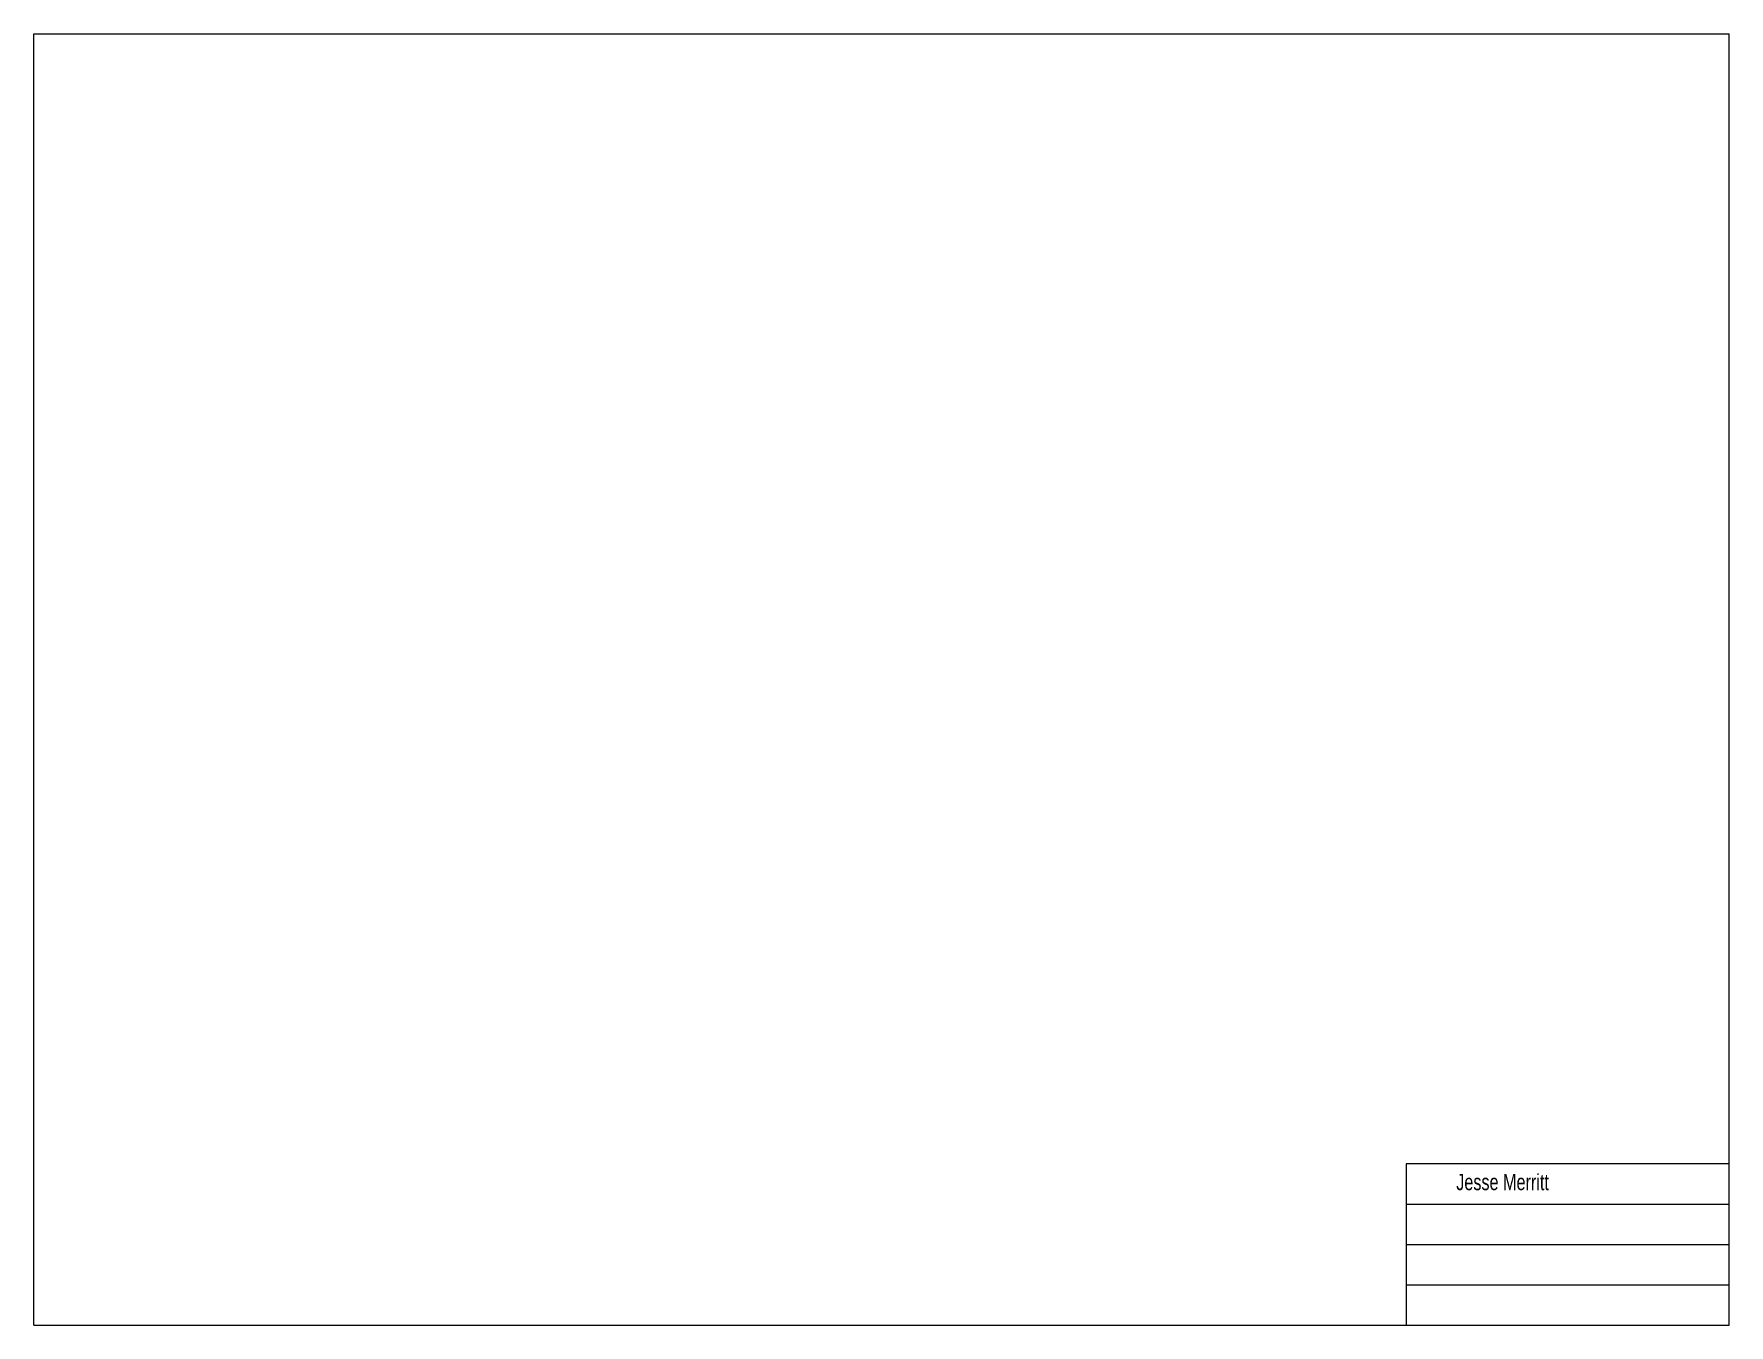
# Model space of a CAD drawing. Header units: inches. Extents: x 0 to 10.5, y 0 to 8.
import ezdxf

# ---------------------------------------------------------------- set-up
doc = ezdxf.new("R2010")
doc.units = ezdxf.units.IN
doc.layers.get('0').update_dxf_attribs({"linetype": 'CONTINUOUS', "lineweight": 0})
doc.styles.get("Standard").update_dxf_attribs({"font": 'txt', "width": 0.75})

msp = doc.modelspace()

# ---------------------------------------------------------------- linework, layer by layer
for p, q in [((0, 0), (0, 8)), ((0, 8), (10.5, 8)), ((10.5, 0), (10.5, 8)), ((10.5, 1), (8.5, 1)), ((8.5, 1), (8.5, 0)), ((10.5, 0), (10.5, 1)), ((8.5, 0.75), (10.5, 0.75)), ((8.5, 0.5), (10.5, 0.5)), ((8.5, 0.25), (10.5, 0.25)), ((0, 0), (10.5, 0))]:
    msp.add_line(p, q)

# ---------------------------------------------------------------- texts
at = {"insert": (8.81, 0.936), "char_height": 0.1, "width": 100, "attachment_point": 1}
msp.add_mtext('Jesse\\~Merritt', dxfattribs=at)

doc.saveas('drawing.dxf')
